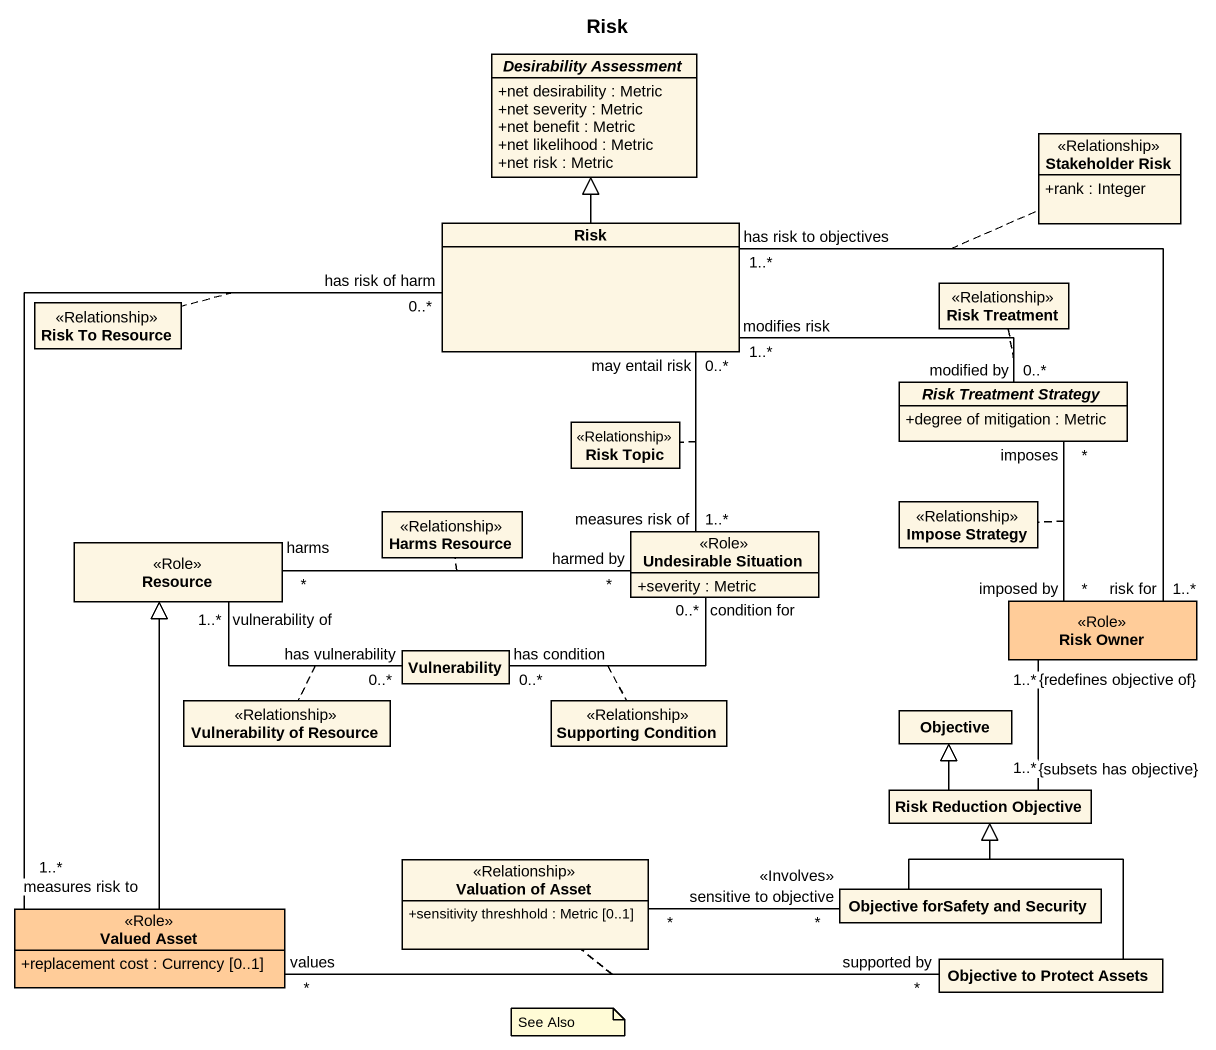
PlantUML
@startuml
title Risk
hide circle
hide empty members
skinparam classAttributeIconSize 0
abstract class "Desirability Assessment" as Desirability_Assessment {
  +net desirability : Metric
  +net severity : Metric
  +net benefit : Metric
  +net likelihood : Metric
  +net risk : Metric
}
class "Stakeholder Risk" as Stakeholder_Risk <<Relationship>> {
  +rank : Integer
}
class Risk
class "Risk To Resource" as Risk_To_Resource <<Relationship>>
class "Risk Treatment" as Risk_Treatment <<Relationship>>
class "Risk Topic" as Risk_Topic <<Relationship>>
abstract class "Risk Treatment Strategy" as Risk_Treatment_Strategy {
  +degree of mitigation : Metric
}
class "Impose Strategy" as Impose_Strategy <<Relationship>>
class Resource <<Role>>
class "Harms Resource" as Harms_Resource <<Relationship>>
class "Undesirable Situation" as Undesirable_Situation <<Role>> {
  +severity : Metric
}
class "Risk Owner" as Risk_Owner <<Role>> #FFCC99
class Vulnerability
class "Vulnerability of Resource" as Vulnerability_of_Resource <<Relationship>>
class "Supporting Condition" as Supporting_Condition <<Relationship>>
class Objective
class "Risk Reduction Objective" as Risk_Reduction_Objective
class "Valuation of Asset" as Valuation_of_Asset <<Relationship>> {
  +sensitivity threshhold : Metric [0..1]
}
class "Valued Asset" as Valued_Asset <<Role>> #FFCC99 {
  +replacement cost : Currency [0..1]
}
class "Objective forSafety and Security" as Objective_forSafety_and
class "Objective to Protect Assets" as Objective_to_Protect_Assets
Risk -up-|> Desirability_Assessment
Risk "may entail risk\n0..*" -- "measures risk of\n1..*" Undesirable_Situation
(Risk, Undesirable_Situation) .. Risk_Topic
Risk "has risk to objectives\n1..*" -- "risk for\n1..*" Risk_Owner
(Risk, Risk_Owner) .. Stakeholder_Risk
Risk "has risk of harm\n0..*" -- "measures risk to\n1..*" Valued_Asset
(Risk, Valued_Asset) .. Risk_To_Resource
Risk_Treatment_Strategy "modified by\n0..*" -left- "modifies risk\n1..*" Risk
(Risk_Treatment_Strategy, Risk) .. Risk_Treatment
Undesirable_Situation "harmed by\n*" -left- "harms\n*" Resource
(Undesirable_Situation, Resource) .. Harms_Resource
Risk_Owner "imposed by\n*" -up- "imposes\n*" Risk_Treatment_Strategy
(Risk_Owner, Risk_Treatment_Strategy) .. Impose_Strategy
Risk_Owner "{redefines objective of}\n1..*" -- "{subsets has objective}\n1..*" Risk_Reduction_Objective
Vulnerability "has vulnerability\n0..*" -left- "vulnerability of\n1..*" Resource
(Vulnerability, Resource) .. Vulnerability_of_Resource
Vulnerability "has condition\n0..*" -right- "condition for\n0..*" Undesirable_Situation
(Vulnerability, Undesirable_Situation) .. Supporting_Condition
Risk_Reduction_Objective -up-|> Objective
Valued_Asset -up-|> Resource
Objective_forSafety_and -up-|> Risk_Reduction_Objective
Objective_forSafety_and "sensitive to objective\n*\n<<Involves>>" -left- "*" Valuation_of_Asset
Objective_to_Protect_Assets -up-|> Risk_Reduction_Objective
Objective_to_Protect_Assets "supported by\n*" -left- "values\n*" Valued_Asset
(Objective_to_Protect_Assets, Valued_Asset) .. Valuation_of_Asset
note as N1
  See Also
end note
@enduml
